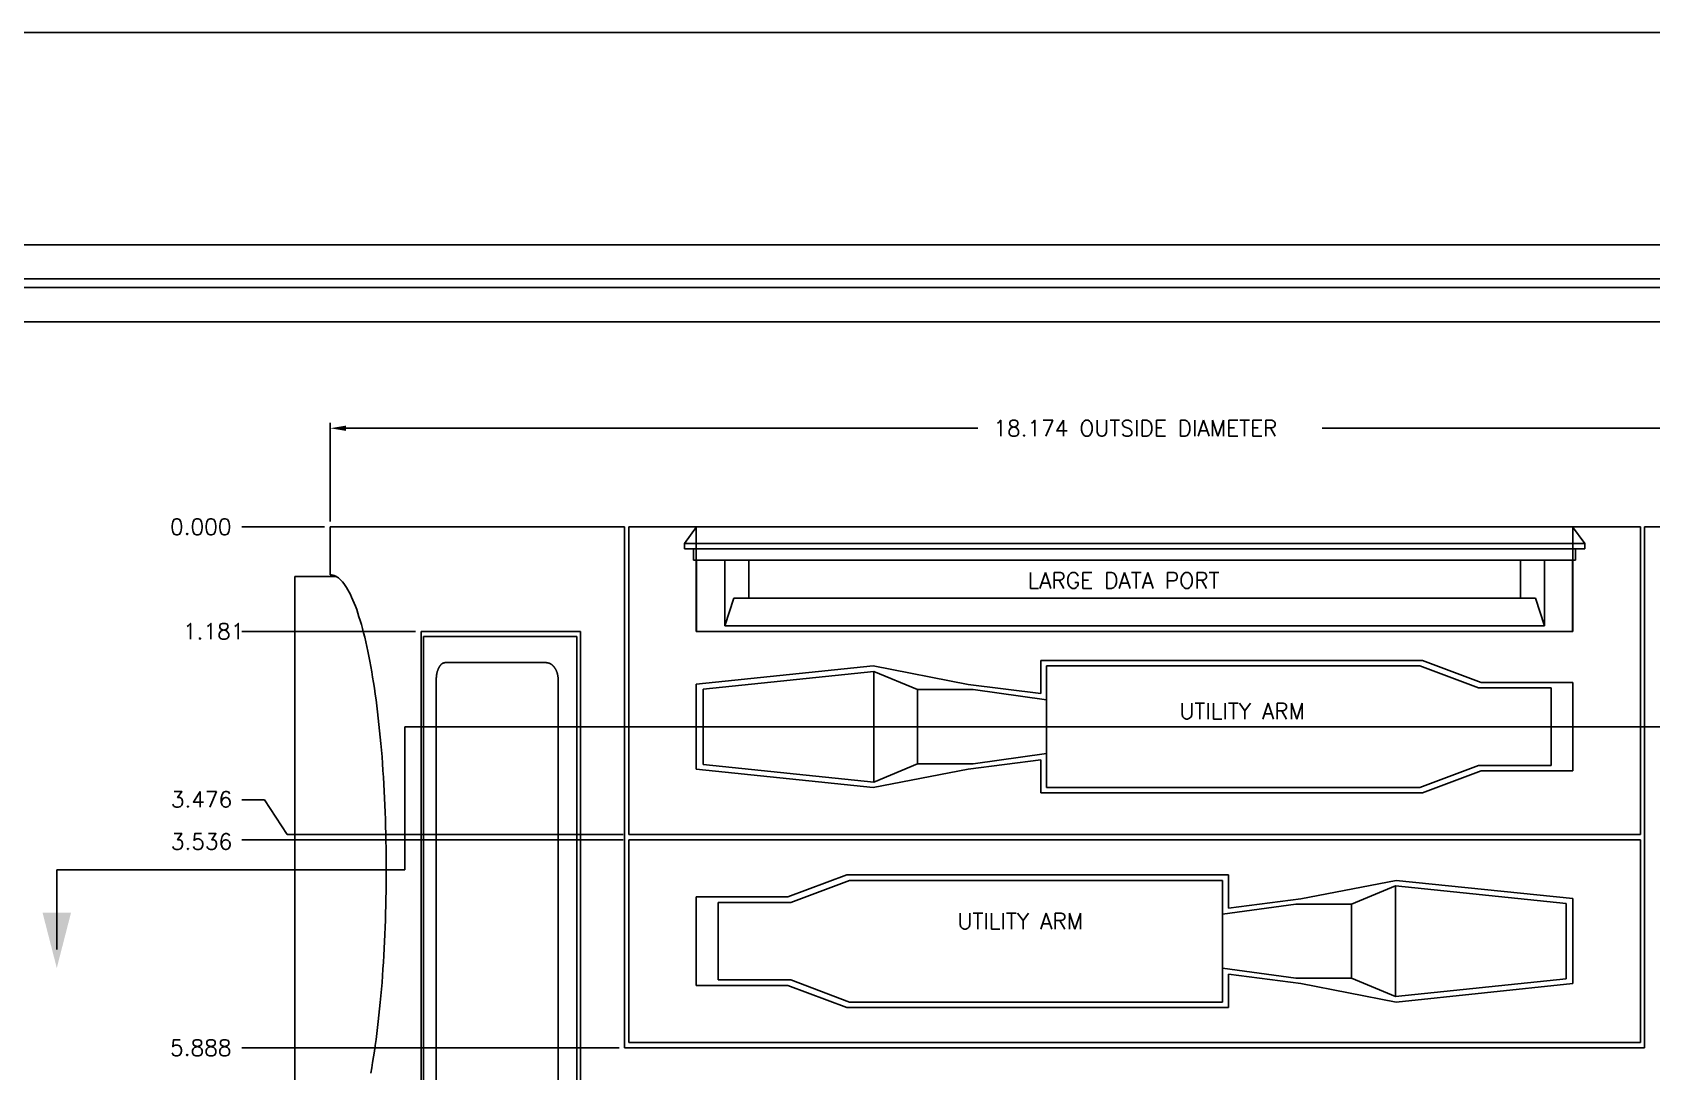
# Model space of a CAD drawing. Extents: x 0 to 54.4, y 0 to 35.2.
# Drawn here: x 26.84 to 45.14, y 23.46 to 35.2 of the extents above; entities that cross this region are included whole.
import ezdxf
from ezdxf.enums import TextEntityAlignment as Align

# ---------------------------------------------------------------- set-up
doc = ezdxf.new("R2010")
doc.units = 0
doc.layers.get('0').update_dxf_attribs({"linetype": 'CONTINUOUS'})
for name, color, linetype in [('BODY', 7, 'CONTINUOUS'), ('BODY_PANELS', 2, 'CONTINUOUS'), ('DIMENSIONS', 1, 'CONTINUOUS'), ('FORM', 5, 'CONTINUOUS')]:
    doc.layers.add(name, color=color, linetype=linetype)
doc.styles.get("Standard").update_dxf_attribs({"font": 'simplex.shx'})

msp = doc.modelspace()

# ---------------------------------------------------------------- linework, layer by layer
msp.add_line((0, 35.2), (54.4, 35.2))
at = {"layer": 'BODY'}
for p, q in [((30.207, 29.612), (30.207, 29.07)), ((30.207, 29.612), (33.532, 29.612)), ((33.532, 29.612), (33.532, 23.724)), ((33.579, 29.612), (33.579, 26.136)), ((33.579, 29.612), (34.342, 29.612)), ((34.342, 29.612), (34.342, 28.431)), ((44.246, 29.612), (45.009, 29.612)), ((44.246, 29.612), (44.246, 28.431)), ((45.009, 29.612), (45.009, 26.136)), ((45.056, 29.612), (45.056, 23.724)), ((45.056, 29.612), (48.381, 29.612)), ((31.234, 28.431), (31.234, 15.577)), ((31.234, 28.431), (33.035, 28.431)), ((33.035, 28.431), (33.035, 15.577)), ((34.342, 28.431), (44.246, 28.431)), ((34.342, 27.833), (36.339, 28.041)), ((36.339, 28.041), (37.414, 27.831)), ((38.234, 28.102), (38.234, 27.727)), ((38.234, 28.102), (42.545, 28.102)), ((43.211, 27.853), (42.545, 28.102)), ((34.342, 27.833), (34.342, 26.873)), ((37.414, 27.831), (38.234, 27.727)), ((43.211, 27.853), (44.246, 27.853)), ((44.246, 27.853), (44.246, 26.853)), ((37.414, 26.875), (38.234, 26.98)), ((38.234, 26.98), (38.234, 26.604)), ((34.342, 26.873), (36.339, 26.666)), ((36.339, 26.666), (37.414, 26.875)), ((42.545, 26.604), (43.211, 26.853)), ((43.211, 26.853), (44.246, 26.853)), ((38.234, 26.604), (42.545, 26.604)), ((33.579, 26.136), (45.009, 26.136)), ((33.579, 26.076), (33.579, 23.784)), ((33.579, 26.076), (45.009, 26.076)), ((45.009, 26.076), (45.009, 23.784)), ((36.043, 25.679), (35.377, 25.43)), ((40.354, 25.679), (36.043, 25.679)), ((40.354, 25.303), (40.354, 25.679)), ((42.249, 25.617), (41.173, 25.408)), ((44.246, 25.41), (42.249, 25.617)), ((35.377, 25.43), (34.342, 25.43)), ((34.342, 24.43), (34.342, 25.43)), ((41.173, 25.408), (40.354, 25.303)), ((44.246, 24.45), (44.246, 25.41)), ((41.173, 24.452), (40.354, 24.556)), ((40.354, 24.181), (40.354, 24.556)), ((35.377, 24.43), (34.342, 24.43)), ((35.377, 24.43), (36.043, 24.181)), ((42.249, 24.242), (41.173, 24.452)), ((44.246, 24.45), (42.249, 24.242)), ((40.354, 24.181), (36.043, 24.181)), ((33.579, 23.784), (45.009, 23.784)), ((33.532, 23.724), (45.056, 23.724))]:
    msp.add_line(p, q, dxfattribs=at)
msp.add_polyline3d([(30.666, 23.438, 0), (30.676, 23.498, 0), (30.686, 23.56, 0), (30.697, 23.622, 0), (30.706, 23.686, 0), (30.716, 23.751, 0), (30.725, 23.817, 0), (30.733, 23.885, 0), (30.742, 23.953, 0), (30.75, 24.023, 0), (30.758, 24.094, 0), (30.765, 24.166, 0), (30.773, 24.238, 0), (30.779, 24.312, 0), (30.786, 24.386, 0), (30.792, 24.461, 0), (30.798, 24.537, 0), (30.803, 24.614, 0), (30.808, 24.691, 0), (30.813, 24.769, 0), (30.817, 24.848, 0), (30.821, 24.927, 0), (30.825, 25.006, 0), (30.828, 25.086, 0), (30.831, 25.167, 0), (30.833, 25.248, 0), (30.835, 25.329, 0), (30.837, 25.41, 0), (30.838, 25.491, 0), (30.84, 25.573, 0), (30.84, 25.655, 0), (30.84, 25.737, 0), (30.84, 25.819, 0), (30.84, 25.9, 0), (30.838, 25.982, 0), (30.837, 26.063, 0), (30.835, 26.145, 0), (30.833, 26.226, 0), (30.831, 26.306, 0), (30.828, 26.387, 0), (30.825, 26.467, 0), (30.821, 26.547, 0), (30.817, 26.626, 0), (30.813, 26.704, 0), (30.808, 26.782, 0), (30.803, 26.86, 0), (30.798, 26.936, 0), (30.792, 27.012, 0), (30.786, 27.087, 0), (30.779, 27.162, 0), (30.773, 27.235, 0), (30.765, 27.308, 0), (30.758, 27.38, 0), (30.75, 27.45, 0), (30.742, 27.52, 0), (30.733, 27.588, 0), (30.725, 27.656, 0), (30.716, 27.722, 0), (30.706, 27.787, 0), (30.697, 27.851, 0), (30.686, 27.914, 0), (30.676, 27.975, 0), (30.666, 28.035, 0), (30.655, 28.093, 0), (30.644, 28.151, 0), (30.632, 28.206, 0), (30.621, 28.26, 0), (30.609, 28.313, 0), (30.597, 28.364, 0), (30.584, 28.414, 0), (30.572, 28.462, 0), (30.559, 28.508, 0), (30.546, 28.553, 0), (30.532, 28.596, 0), (30.519, 28.637, 0), (30.506, 28.676, 0), (30.492, 28.714, 0), (30.478, 28.75, 0), (30.464, 28.784, 0), (30.449, 28.816, 0), (30.435, 28.846, 0), (30.42, 28.875, 0), (30.406, 28.901, 0), (30.391, 28.926, 0), (30.376, 28.949, 0), (30.361, 28.97, 0), (30.346, 28.989, 0), (30.331, 29.006, 0), (30.315, 29.021, 0), (30.3, 29.034, 0), (30.285, 29.045, 0), (30.269, 29.054, 0), (30.253, 29.061, 0), (30.238, 29.066, 0), (30.223, 29.069, 0), (30.207, 29.07, 0)], dxfattribs=at)
at = {"layer": 'BODY_PANELS'}
for p, q in [((34.209, 29.424), (34.345, 29.612)), ((34.345, 29.612), (44.243, 29.612)), ((44.379, 29.424), (44.243, 29.612)), ((34.209, 29.362), (34.209, 29.424)), ((34.209, 29.424), (44.379, 29.424)), ((34.209, 29.362), (44.379, 29.362)), ((34.311, 29.237), (34.311, 29.362)), ((44.277, 29.237), (44.277, 29.362)), ((44.379, 29.362), (44.379, 29.424)), ((34.311, 29.237), (44.277, 29.237)), ((34.345, 28.431), (34.345, 29.237)), ((34.664, 28.493), (34.664, 29.237)), ((34.936, 28.806), (34.936, 29.237)), ((43.652, 28.806), (43.652, 29.237)), ((43.924, 28.493), (43.924, 29.237)), ((44.243, 28.431), (44.243, 29.237)), ((29.807, 22.424), (29.807, 29.049)), ((30.277, 29.049), (29.807, 29.049)), ((34.664, 28.493), (34.766, 28.806)), ((34.766, 28.806), (43.822, 28.806)), ((43.924, 28.493), (43.822, 28.806)), ((31.262, 28.371), (31.262, 15.637)), ((31.262, 28.371), (32.992, 28.371)), ((32.992, 28.371), (32.992, 15.637)), ((34.345, 28.431), (44.243, 28.431)), ((34.664, 28.493), (43.924, 28.493)), ((31.504, 28.077), (32.647, 28.077)), ((42.516, 28.041), (38.299, 28.041)), ((38.299, 28.041), (38.299, 26.666)), ((43.179, 27.791), (42.516, 28.041)), ((31.404, 27.88), (31.404, 16.128)), ((32.783, 27.88), (32.783, 16.128)), ((34.419, 27.779), (36.348, 27.978)), ((36.348, 27.978), (36.842, 27.772)), ((36.348, 27.978), (36.348, 26.728)), ((34.419, 27.779), (34.419, 26.927)), ((36.842, 27.772), (37.47, 27.772)), ((36.842, 27.772), (36.842, 26.934)), ((36.842, 27.772), (36.842, 26.934)), ((37.47, 27.772), (38.299, 27.657)), ((43.179, 27.791), (44, 27.791)), ((44, 27.791), (44, 26.916)), ((34.419, 26.927), (36.348, 26.728)), ((36.348, 26.728), (36.842, 26.934)), ((36.842, 26.934), (37.47, 26.934)), ((37.47, 26.934), (38.299, 27.049)), ((43.179, 26.916), (42.516, 26.666)), ((43.179, 26.916), (44, 26.916)), ((42.516, 26.666), (38.299, 26.666)), ((35.409, 25.367), (36.072, 25.617)), ((36.072, 25.617), (40.288, 25.617)), ((40.288, 25.617), (40.288, 24.242)), ((42.24, 25.555), (41.746, 25.349)), ((44.169, 25.356), (42.24, 25.555)), ((42.24, 25.555), (42.24, 24.305)), ((35.409, 25.367), (34.588, 25.367)), ((34.588, 25.367), (34.588, 24.492)), ((41.117, 25.349), (40.288, 25.233)), ((41.746, 25.349), (41.117, 25.349)), ((41.746, 25.349), (41.746, 24.511)), ((41.746, 25.349), (41.746, 24.511)), ((44.169, 25.356), (44.169, 24.504)), ((41.117, 24.511), (40.288, 24.626)), ((35.409, 24.492), (34.588, 24.492)), ((35.409, 24.492), (36.072, 24.242)), ((41.746, 24.511), (41.117, 24.511)), ((42.24, 24.305), (41.746, 24.511)), ((44.169, 24.504), (42.24, 24.305)), ((36.072, 24.242), (40.288, 24.242))]:
    msp.add_line(p, q, dxfattribs=at)
for points in [[(31.504, 28.077, 0), (31.503, 28.077, 0), (31.502, 28.077, 0), (31.5, 28.076, 0), (31.499, 28.076, 0), (31.498, 28.076, 0), (31.497, 28.076, 0), (31.496, 28.076, 0), (31.494, 28.076, 0), (31.493, 28.076, 0), (31.492, 28.075, 0), (31.491, 28.075, 0), (31.489, 28.075, 0), (31.488, 28.074, 0), (31.487, 28.074, 0), (31.486, 28.073, 0), (31.485, 28.073, 0), (31.483, 28.072, 0), (31.482, 28.072, 0), (31.481, 28.071, 0), (31.48, 28.071, 0), (31.479, 28.07, 0), (31.477, 28.07, 0), (31.476, 28.069, 0), (31.475, 28.068, 0), (31.474, 28.067, 0), (31.473, 28.067, 0), (31.472, 28.066, 0), (31.471, 28.065, 0), (31.469, 28.064, 0), (31.468, 28.064, 0), (31.467, 28.063, 0), (31.466, 28.062, 0), (31.465, 28.061, 0), (31.464, 28.06, 0), (31.463, 28.059, 0), (31.462, 28.058, 0), (31.46, 28.057, 0), (31.459, 28.056, 0), (31.458, 28.055, 0), (31.457, 28.053, 0), (31.456, 28.052, 0), (31.455, 28.051, 0), (31.454, 28.05, 0), (31.453, 28.049, 0), (31.452, 28.047, 0), (31.451, 28.046, 0), (31.45, 28.045, 0), (31.449, 28.044, 0), (31.448, 28.042, 0), (31.447, 28.041, 0), (31.446, 28.039, 0), (31.445, 28.038, 0), (31.444, 28.036, 0), (31.443, 28.035, 0), (31.442, 28.034, 0), (31.441, 28.032, 0), (31.44, 28.03, 0), (31.439, 28.029, 0), (31.438, 28.027, 0), (31.437, 28.026, 0), (31.436, 28.024, 0), (31.435, 28.022, 0), (31.434, 28.021, 0), (31.434, 28.019, 0), (31.433, 28.017, 0), (31.432, 28.015, 0), (31.431, 28.014, 0), (31.43, 28.012, 0), (31.429, 28.01, 0), (31.429, 28.008, 0), (31.428, 28.006, 0), (31.427, 28.005, 0), (31.426, 28.003, 0), (31.425, 28.001, 0), (31.425, 27.999, 0), (31.424, 27.997, 0), (31.423, 27.995, 0), (31.422, 27.993, 0), (31.422, 27.991, 0), (31.421, 27.989, 0), (31.421, 27.987, 0), (31.42, 27.985, 0), (31.419, 27.983, 0), (31.419, 27.981, 0), (31.418, 27.979, 0), (31.417, 27.977, 0), (31.417, 27.975, 0), (31.416, 27.973, 0), (31.416, 27.97, 0), (31.415, 27.968, 0), (31.415, 27.966, 0), (31.414, 27.964, 0), (31.413, 27.962, 0), (31.413, 27.959, 0), (31.412, 27.957, 0), (31.412, 27.955, 0), (31.412, 27.953, 0), (31.411, 27.951, 0), (31.411, 27.948, 0), (31.41, 27.946, 0), (31.41, 27.944, 0), (31.409, 27.942, 0), (31.409, 27.939, 0), (31.409, 27.937, 0), (31.408, 27.934, 0), (31.408, 27.932, 0), (31.408, 27.93, 0), (31.407, 27.927, 0), (31.407, 27.925, 0), (31.407, 27.923, 0), (31.407, 27.921, 0), (31.406, 27.918, 0), (31.406, 27.916, 0), (31.406, 27.913, 0), (31.406, 27.911, 0), (31.405, 27.909, 0), (31.405, 27.906, 0), (31.405, 27.904, 0), (31.405, 27.901, 0), (31.405, 27.899, 0), (31.405, 27.897, 0), (31.405, 27.894, 0), (31.404, 27.892, 0), (31.404, 27.889, 0), (31.404, 27.887, 0), (31.404, 27.884, 0), (31.404, 27.882, 0), (31.404, 27.88, 0)], [(32.783, 27.88, 0), (32.783, 27.882, 0), (32.783, 27.884, 0), (32.783, 27.887, 0), (32.782, 27.889, 0), (32.782, 27.892, 0), (32.782, 27.894, 0), (32.782, 27.897, 0), (32.782, 27.899, 0), (32.782, 27.901, 0), (32.782, 27.904, 0), (32.782, 27.906, 0), (32.781, 27.909, 0), (32.781, 27.911, 0), (32.781, 27.913, 0), (32.78, 27.916, 0), (32.78, 27.918, 0), (32.78, 27.921, 0), (32.779, 27.923, 0), (32.779, 27.925, 0), (32.779, 27.927, 0), (32.778, 27.93, 0), (32.778, 27.932, 0), (32.777, 27.934, 0), (32.777, 27.937, 0), (32.776, 27.939, 0), (32.776, 27.942, 0), (32.775, 27.944, 0), (32.775, 27.946, 0), (32.774, 27.948, 0), (32.774, 27.951, 0), (32.773, 27.953, 0), (32.772, 27.955, 0), (32.772, 27.957, 0), (32.771, 27.959, 0), (32.77, 27.962, 0), (32.77, 27.964, 0), (32.769, 27.966, 0), (32.768, 27.968, 0), (32.767, 27.97, 0), (32.767, 27.973, 0), (32.766, 27.975, 0), (32.765, 27.977, 0), (32.764, 27.979, 0), (32.763, 27.981, 0), (32.763, 27.983, 0), (32.762, 27.985, 0), (32.761, 27.987, 0), (32.76, 27.989, 0), (32.759, 27.991, 0), (32.758, 27.993, 0), (32.757, 27.995, 0), (32.756, 27.997, 0), (32.755, 27.999, 0), (32.754, 28.001, 0), (32.753, 28.003, 0), (32.752, 28.005, 0), (32.751, 28.006, 0), (32.75, 28.008, 0), (32.748, 28.01, 0), (32.747, 28.012, 0), (32.746, 28.014, 0), (32.745, 28.015, 0), (32.744, 28.017, 0), (32.743, 28.019, 0), (32.742, 28.021, 0), (32.74, 28.022, 0), (32.739, 28.024, 0), (32.738, 28.026, 0), (32.737, 28.027, 0), (32.736, 28.029, 0), (32.734, 28.03, 0), (32.733, 28.032, 0), (32.732, 28.034, 0), (32.73, 28.035, 0), (32.729, 28.036, 0), (32.728, 28.038, 0), (32.726, 28.039, 0), (32.725, 28.041, 0), (32.724, 28.042, 0), (32.722, 28.044, 0), (32.721, 28.045, 0), (32.719, 28.046, 0), (32.718, 28.047, 0), (32.717, 28.049, 0), (32.715, 28.05, 0), (32.714, 28.051, 0), (32.712, 28.052, 0), (32.711, 28.053, 0), (32.709, 28.055, 0), (32.708, 28.056, 0), (32.706, 28.057, 0), (32.705, 28.058, 0), (32.703, 28.059, 0), (32.702, 28.06, 0), (32.7, 28.061, 0), (32.699, 28.062, 0), (32.697, 28.063, 0), (32.696, 28.064, 0), (32.694, 28.064, 0), (32.692, 28.065, 0), (32.691, 28.066, 0), (32.689, 28.067, 0), (32.688, 28.067, 0), (32.686, 28.068, 0), (32.684, 28.069, 0), (32.683, 28.07, 0), (32.681, 28.07, 0), (32.68, 28.071, 0), (32.678, 28.071, 0), (32.676, 28.072, 0), (32.675, 28.072, 0), (32.673, 28.073, 0), (32.672, 28.073, 0), (32.67, 28.074, 0), (32.668, 28.074, 0), (32.666, 28.075, 0), (32.665, 28.075, 0), (32.663, 28.075, 0), (32.661, 28.076, 0), (32.66, 28.076, 0), (32.658, 28.076, 0), (32.657, 28.076, 0), (32.655, 28.076, 0), (32.653, 28.076, 0), (32.651, 28.076, 0), (32.65, 28.077, 0), (32.648, 28.077, 0), (32.647, 28.077, 0)]]:
    msp.add_polyline3d(points, dxfattribs=at)
at = {"layer": 'DIMENSIONS'}
for p, q in [((30.207, 29.674), (30.207, 30.789)), ((30.387, 30.726), (37.525, 30.726)), ((48.201, 30.726), (41.414, 30.726)), ((30.144, 29.612), (29.207, 29.612)), ((31.172, 28.431), (29.207, 28.431)), ((31.049, 27.353), (47.539, 27.353)), ((31.049, 25.737), (31.049, 27.353)), ((29.207, 26.527), (29.463, 26.527)), ((29.463, 26.527), (29.72, 26.136)), ((33.516, 26.076), (29.207, 26.076)), ((33.516, 26.136), (29.72, 26.136)), ((27.118, 25.737), (31.049, 25.737)), ((27.118, 24.834), (27.118, 25.737)), ((33.47, 23.724), (29.207, 23.724))]:
    msp.add_line(p, q, dxfattribs=at)
for points in [[(30.387, 30.756), (30.387, 30.696), (30.207, 30.726)], [(27.279, 25.252), (26.957, 25.252), (27.118, 24.626)]]:
    msp.add_solid(points, dxfattribs=at)
at = {"layer": 'FORM'}
for p, q in [((52.743, 32.8), (1.657, 32.8)), ((52.743, 32.413), (1.657, 32.413)), ((52.743, 32.316), (1.657, 32.316)), ((52.743, 31.93), (1.657, 31.93))]:
    msp.add_line(p, q, dxfattribs=at)

# ---------------------------------------------------------------- texts
at = {"layer": 'BODY_PANELS'}
for s, p in [('LARGE DATA PORT', (39.17, 28.916)), ('UTILITY ARM', (40.51, 27.44)), ('UTILITY ARM', (38.003, 25.067))]:
    msp.add_text(s, height=0.18, dxfattribs=at).set_placement(p, align=Align.CENTER)
at = {"layer": 'DIMENSIONS'}
for s, p in [('18.174 OUTSIDE DIAMETER', (37.698, 30.636)), ('0.000', (28.397, 29.522)), ('1.181', (28.543, 28.341)), ('3.476', (28.406, 26.442)), ('3.536', (28.406, 25.965)), ('5.888', (28.397, 23.634))]:
    msp.add_text(s, height=0.18, dxfattribs=at).set_placement(p)

doc.saveas('drawing.dxf')
